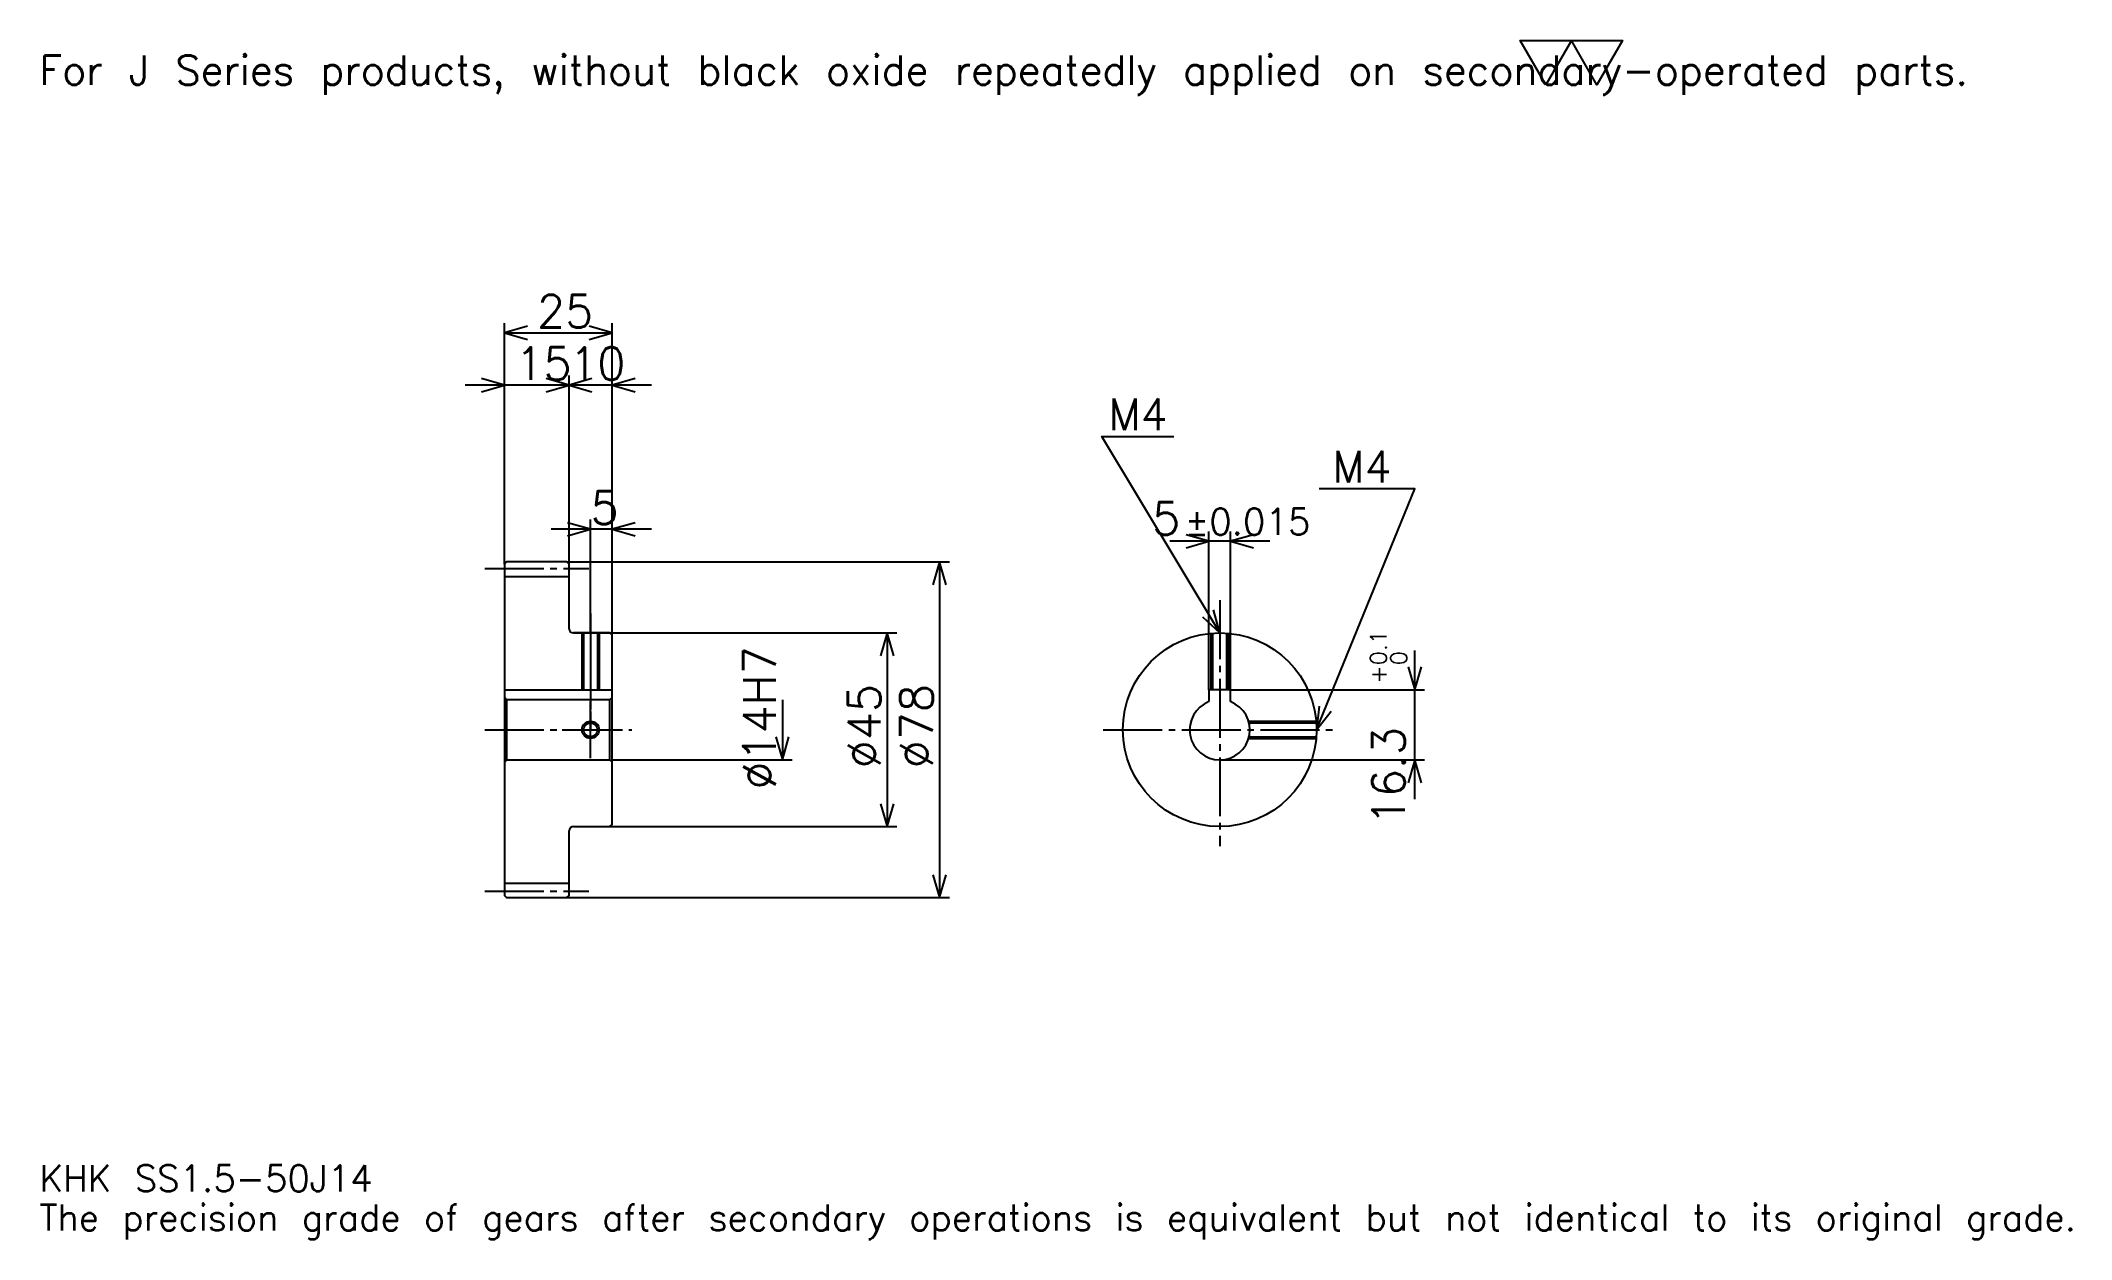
# Model space of a CAD drawing. Extents: x 15 to 487, y 6 to 284.
import ezdxf

# ---------------------------------------------------------------- set-up
doc = ezdxf.new("R2010")
doc.units = 0
doc.linetypes.add('DASHDOT', pattern=[18.260869, 13.695652, -1.521739, 1.521739, -1.521739])
doc.layers.get('0').update_dxf_attribs({"linetype": 'CONTINUOUS'})
doc.layers.add('DASHDOT', color=6, linetype='DASHDOT')
doc.styles.add('KANJI', font='TXT', dxfattribs={"bigfont": 'BIGFONT'})

msp = doc.modelspace()

# ---------------------------------------------------------------- linework, layer by layer
at = {"color": 5}
for p, q in [((123.260864, 163.021744), (123.260864, 218.565216)), ((148.260864, 163.021744), (148.260864, 218.565216)), ((123.260864, 216.282608), (148.260864, 216.282608)), ((147.391296, 204.108704), (114.130432, 204.108704)), ((157.391296, 204.108704), (129.130432, 204.108704)), ((138.260864, 163.021744), (138.260864, 206.391312)), ((157.391296, 170.630432), (134.130432, 170.630432)), ((143.260864, 163.021744), (143.260864, 172.913055)), ((286.956512, 133.321747), (286.956512, 170.108704)), ((291.956512, 133.321747), (291.956512, 170.108704)), ((301.086945, 167.826096), (277.82608, 167.826096)), ((123.260864, 162.521744), (123.260864, 163.021744)), ((137.760864, 163.021744), (148.260864, 163.021744)), ((138.260864, 162.521744), (138.260864, 163.021744)), ((143.260864, 146.521744), (143.260864, 163.021744)), ((143.260864, 146.521744), (143.260864, 163.021744)), ((148.260864, 163.021744), (226.630432, 163.021744)), ((148.260864, 146.021744), (148.260864, 163.021744)), ((224.347824, 163.021744), (224.347824, 85.021744)), ((139.260864, 146.521744), (148.260864, 146.521744)), ((148.260864, 146.521744), (214.456512, 146.521744)), ((212.173904, 146.521744), (212.173904, 101.521744)), ((334.782593, 107.891312), (334.782593, 142.452179)), ((291.956512, 133.321747), (337.065186, 133.321747)), ((187.82608, 131.021744), (187.82608, 117.021744)), ((148.260864, 117.021744), (190.108688, 117.021744)), ((289.456512, 117.021744), (337.065186, 117.021744)), ((139.260864, 101.521744), (148.260864, 101.521744)), ((148.260864, 101.521744), (214.456512, 101.521744)), ((137.760864, 85.021744), (148.260864, 85.021744)), ((148.260864, 85.021744), (226.630432, 85.021744))]:
    msp.add_line(p, q, dxfattribs=at)
at = {"color": 4}
for p, q in [((123.260864, 159.646744), (138.260864, 159.646744)), ((123.260864, 133.321747), (148.260864, 133.321747)), ((123.760864, 131.021744), (123.760864, 117.021744)), ((147.760864, 131.021744), (148.260864, 131.521744)), ((147.760864, 117.021744), (148.260864, 116.521744)), ((123.260864, 88.396744), (138.260864, 88.396744))]:
    msp.add_line(p, q, dxfattribs=at)
at = {"color": 7}
msp.add_lwpolyline([(365.217377, 273.913055), (359.282593, 284.200012), (383.021729, 284.200012), (377.086945, 273.913055), (371.152161, 284.200012), (365.217377, 273.913055)], dxfattribs=at)
at = {"color": 5}
for points in [[(128.586945, 217.804352), (123.260864, 216.282608), (128.586945, 214.760864)], [(142.934784, 214.760864), (148.260864, 216.282608), (142.934784, 217.804352)], [(117.934776, 202.586975), (123.260864, 204.108704), (117.934776, 205.630432)], [(132.934784, 202.586975), (138.260864, 204.108704), (132.934784, 205.630432)], [(143.586945, 205.630432), (138.260864, 204.108704), (143.586945, 202.586975)], [(153.586945, 205.630432), (148.260864, 204.108704), (153.586945, 202.586975)], [(289.456512, 146.521744), (262.065216, 192.17392), (278.804321, 192.17392)], [(311.956512, 124.021744), (334.782593, 180), (312.565247, 180)], [(137.934784, 169.108704), (143.260864, 170.630432), (137.934784, 172.152176)], [(153.586945, 172.152176), (148.260864, 170.630432), (153.586945, 169.108704)], [(281.630432, 166.304352), (286.956512, 167.826096), (281.630432, 169.347839)], [(297.282593, 169.347839), (291.956512, 167.826096), (297.282593, 166.304352)], [(225.869568, 157.695648), (224.347824, 163.021744), (222.82608, 157.695648)], [(285.411377, 150.305893), (289.456512, 146.521744), (288.021149, 151.87175)], [(213.695648, 141.195648), (212.173904, 146.521744), (210.652161, 141.195648)], [(333.260864, 138.647827), (334.782593, 133.321747), (336.304321, 138.647827)], [(312.558472, 129.528152), (311.956512, 124.021744), (315.376648, 128.378983)], [(186.304337, 122.347832), (187.82608, 117.021744), (189.347809, 122.347832)], [(336.304321, 111.695656), (334.782593, 117.021744), (333.260864, 111.695656)], [(210.652161, 106.847832), (212.173904, 101.521744), (213.695648, 106.847832)], [(222.82608, 90.347832), (224.347824, 85.021744), (225.869568, 90.347832)]]:
    msp.add_lwpolyline(points, dxfattribs=at)
at = {"color": 4}
for points in [[(138.260864, 147.521744), (138.260864, 162.521744), (137.760864, 163.021744), (123.760864, 163.021744), (123.260864, 162.521744), (123.260864, 116.521744)], [(139.260864, 101.521744), (147.760864, 101.521744), (148.260864, 102.021744), (148.260864, 146.021744), (147.760864, 146.521744), (139.260864, 146.521744)], [(141.260864, 146.521744), (141.260864, 133.321747)], [(141.640869, 146.521744), (141.640869, 133.321747)], [(144.880859, 146.521744), (144.880859, 133.321747)], [(145.260864, 146.521744), (145.260864, 133.321747)], [(287.456512, 133.321747), (287.456512, 146.432678)], [(287.836517, 133.321747), (287.836517, 146.463348)], [(291.076508, 133.321747), (291.076508, 146.463348)], [(291.456512, 133.321747), (291.456512, 146.432678)], [(291.956512, 130.560089), (291.956512, 133.321747), (286.956512, 133.321747), (286.956512, 130.560089)], [(123.260864, 116.521744), (123.760864, 117.021744), (147.760864, 117.021744), (147.760864, 131.021744), (123.760864, 131.021744), (123.260864, 131.521744)], [(296.164734, 126.021744), (311.867432, 126.021744)], [(296.266479, 125.641747), (311.898132, 125.641747)], [(296.164734, 122.021744), (311.867432, 122.021744)], [(296.266479, 122.401741), (311.898132, 122.401741)], [(123.260864, 116.521744), (123.260864, 85.521744), (123.760864, 85.021744), (137.760864, 85.021744), (138.260864, 85.521744), (138.260864, 100.521744)]]:
    msp.add_lwpolyline(points, dxfattribs=at)
for centre, radius in [((289.456512, 124.021744), 22.5), ((143.260864, 124.021744), 1.62)]:
    msp.add_circle(centre, radius, dxfattribs=at)
at = {"color": 7}
msp.add_circle((143.260864, 124.021744), 2, dxfattribs=at)
at = {"color": 4}
for centre, radius, start, end in [((139.260864, 147.521744), 1, 180, 270), ((289.456512, 124.021744), 7, 110.92483306, 69.07516694), ((139.260864, 100.521744), 1, 90, 180)]:
    msp.add_arc(centre, radius, start, end, dxfattribs=at)
at = {"layer": 'DASHDOT', "color": 7}
for p, q in [((118.695648, 161.521744), (142.82608, 161.521744)), ((289.456512, 154.130432), (289.456512, 96.956528)), ((143.260864, 146.521744), (143.260864, 124.021744)), ((118.695648, 124.021744), (152.82608, 124.021744)), ((262.391296, 124.021744), (316.521729, 124.021744)), ((118.695648, 86.521744), (142.82608, 86.521744))]:
    msp.add_line(p, q, dxfattribs=at)
for points in [[(143.260864, 151.08696), (143.260864, 128.756531)], [(143.260864, 117.456528), (143.260864, 130.58696)], [(136.695648, 124.021744), (149.82608, 124.021744)]]:
    msp.add_lwpolyline(points, dxfattribs=at)

# ---------------------------------------------------------------- texts
at = {"color": 7, "style": 'KANJI'}
for s, height, p in [('For J Series products, without black oxide repeatedly applied on secondary-operated parts.', 6.847826, (15.217391, 273.913055)), ('25', 7.608696, (130.815216, 217.5)), ('15', 7.608696, (125.815208, 205.326096)), ('10', 7.608696, (138.315216, 205.326096)), ('M4', 7.304348, (263.586945, 193.695648)), ('M4', 7.304348, (315.608704, 181.521744)), ('5', 7.608696, (143.28804, 171.847839)), ('5', 7.608696, (273.750671, 169.347839)), ('%%p0.015', 6.086957, (281.282349, 169.347839)), ('KHK SS1.5-50J14', 6.086957, (15.217391, 16.73913)), ('The precision grade of gears after secondary operations is equivalent but not identical to its original grade.', 6.086957, (15.217391, 7.608696))]:
    msp.add_text(s, height=height, dxfattribs=at).set_placement(p)
for s, height, p in [('%%c14H7', 7.608696, (186.304337, 110.135872)), ('0.1', 3.804348, (328.239136, 139.040939)), ('0', 3.804348, (332.956512, 139.040939)), ('+', 3.804348, (328.239136, 134.780075)), ('%%c45', 7.608696, (210.652161, 115.081528)), ('%%c78', 7.608696, (222.82608, 115.081528)), ('16.3', 7.608696, (332.5, 101.846626))]:
    msp.add_text(s, height=height, rotation=90, dxfattribs=at).set_placement(p)

doc.saveas('drawing.dxf')
